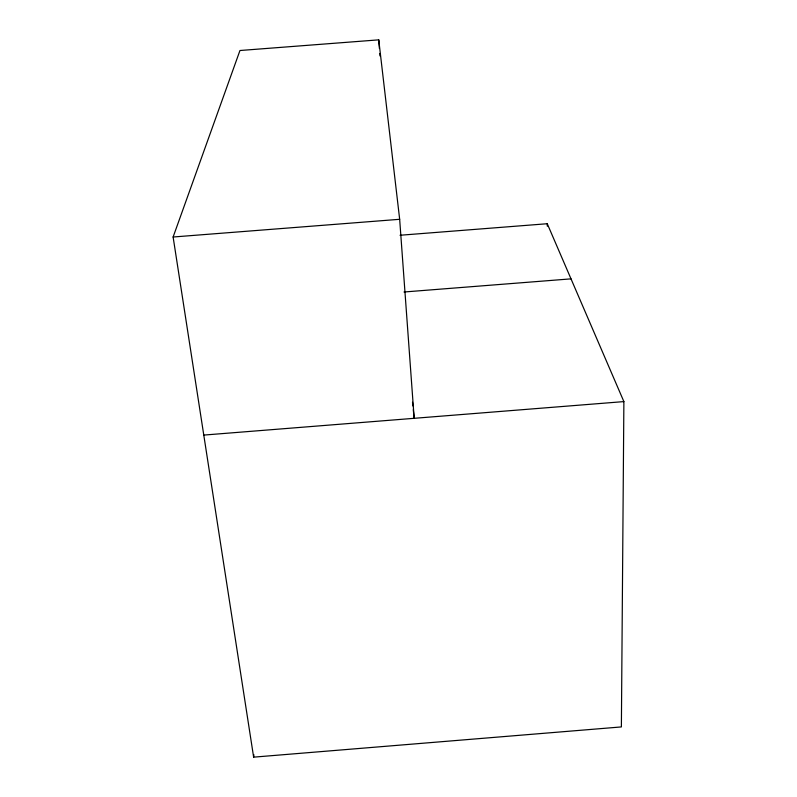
<?xml version="1.0" encoding="UTF-8"?>
<svg xmlns="http://www.w3.org/2000/svg" width="797" height="797" viewBox="0 0 797 797"><rect width="100%" height="100%" fill="white"/><g stroke="black" fill="none" stroke-linecap="round" stroke-linejoin="round"><path stroke-width="1.2" d="M400.044 235.254L547.26 223.728L623.882 401.598L621.381 726.924L253.635 757.15L173.118 237.008L239.957 50.51L378.744 39.85L399.666 219.295L414.171 418.315L413.274 409.648M253.635 757.15L253.864 754.669M203.783 435.082L623.882 401.598M173.118 237.008L399.666 219.295M403.999 292.001L571.011 278.86M412.507 402.226L412.886 405.942M378.744 39.85L379.402 48.497M379.77 53.449L379.96 55.92M547.26 223.728L547.31 226.218"/></g></svg>
